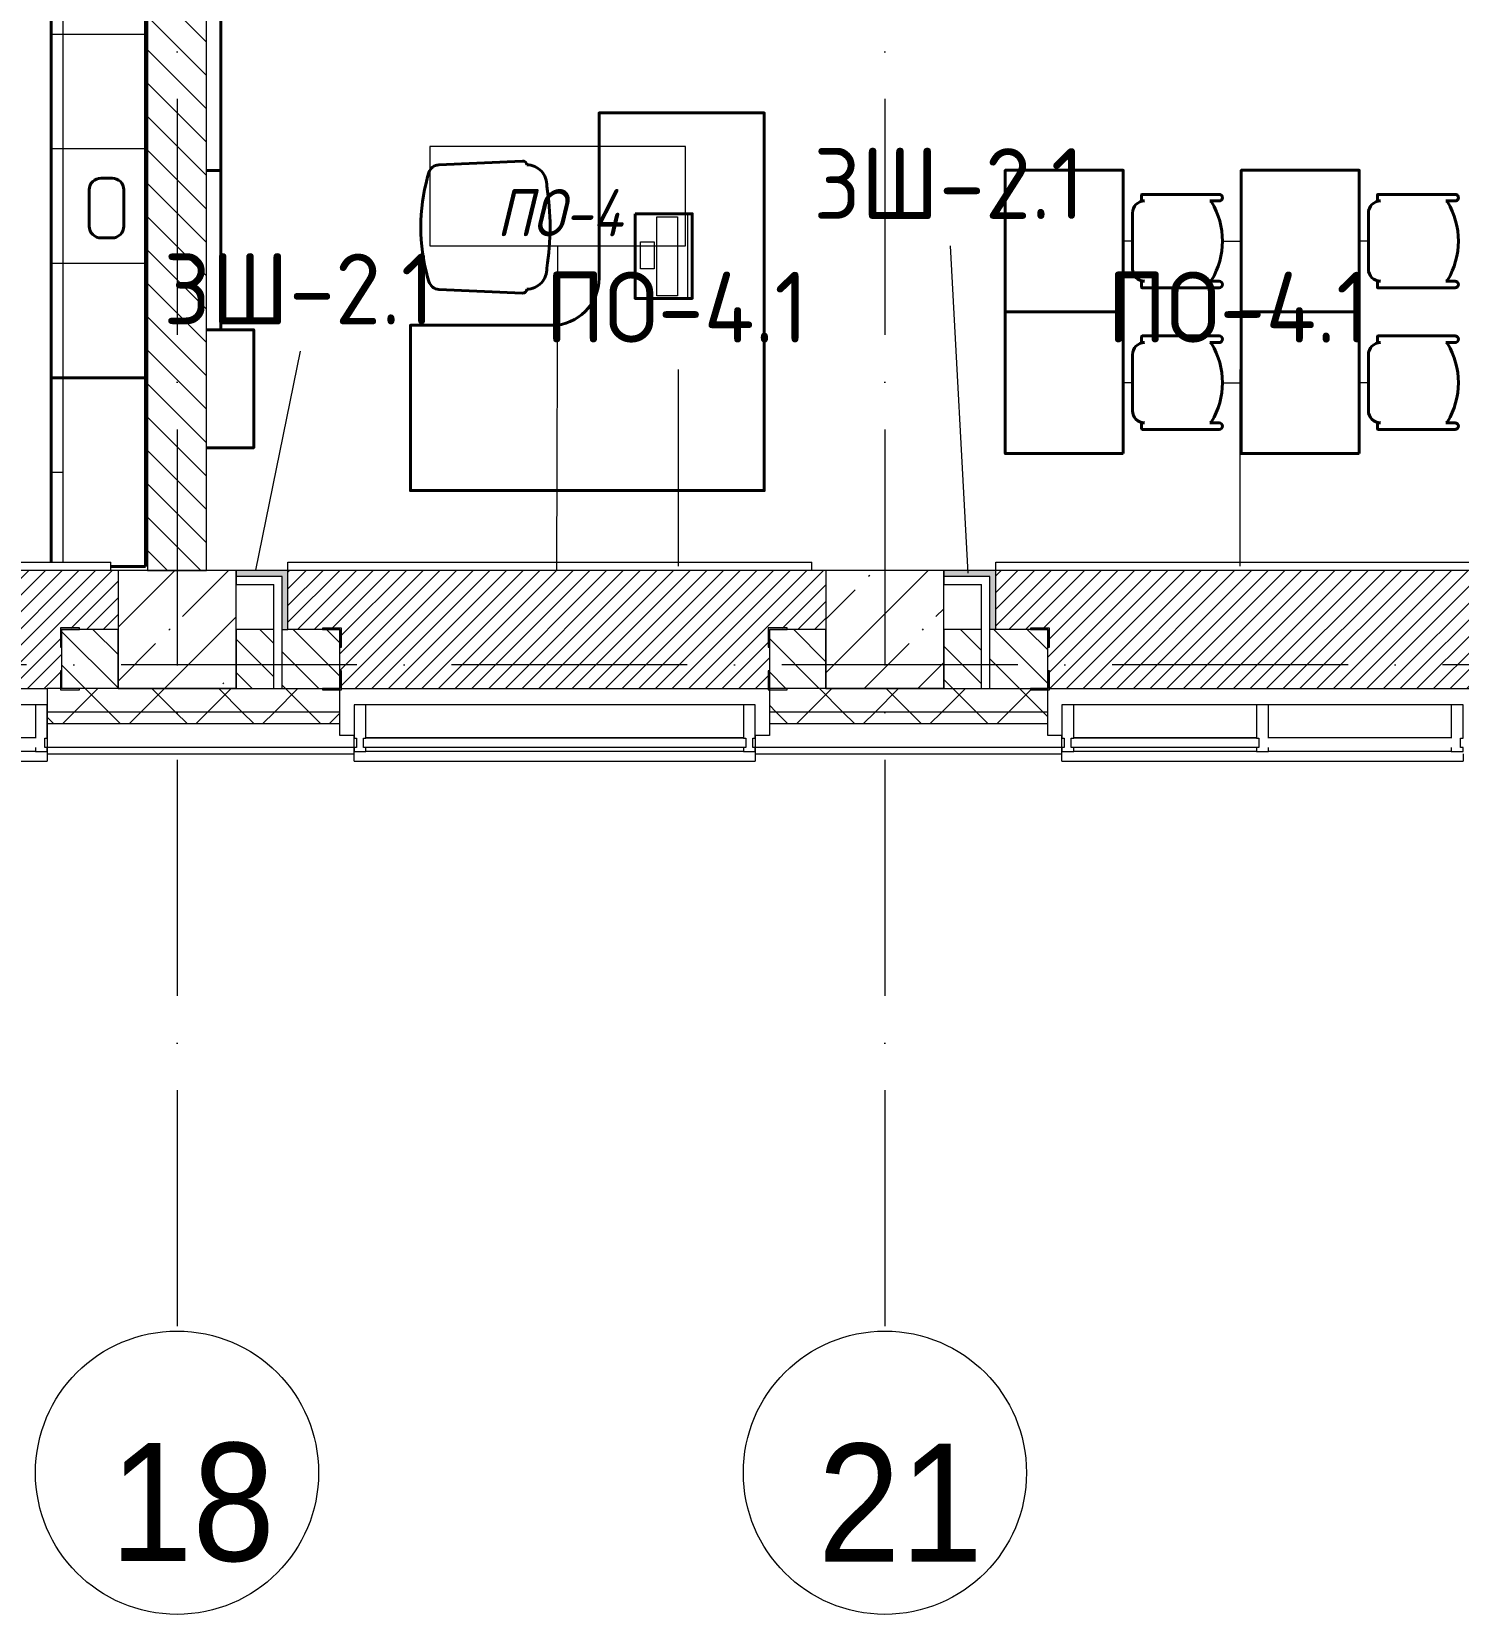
# Model space of a CAD drawing. Header units: millimetres. Extents: x -6467 to 105918, y -7090 to 92481.
# Drawn here: x 26334 to 32380, y 51258 to 57964 of the extents above; entities that cross this region are included whole.
import ezdxf

# ---------------------------------------------------------------- set-up
doc = ezdxf.new("R2010")
doc.units = ezdxf.units.MM
doc.linetypes.add('50_200_ШТРИХ_1Т_ш5_п1_п1_', pattern=[1400, 1000, -200, 0, -200])
doc.linetypes.add('IMPORT-ACAD_ISO02W100', pattern=[3000, 2400, -600])
for name, color, linetype, lineweight in [('A-FLOR', 7, 'Continuous', 9), ('A-FLOR-IDEN', 7, 'Continuous', 9), ('A-GLAZ', 7, 'Continuous', 5), ('A-GLAZ-CWMG', 7, 'Continuous', 9), ('A-GLAZ-CWMG-1', 7, 'Continuous', 20), ('A-WALL', 7, 'Continuous', 5), ('A-WALL-FNSH-1', 7, 'Continuous', 5), ('A-WALL-IDEN', 7, 'Continuous', 9), ('I-WALL', 7, 'Continuous', 5), ('S-COLS-1', 7, 'Continuous', 5)]:
    doc.layers.add(name, color=color, linetype=linetype, lineweight=lineweight)
for name, color, linetype, lineweight, true_color in [('A-FLOR-PATT-1', 7, 'Continuous', 5, 0xd61c12), ('A-GENM-1', 7, 'Continuous', 9, 0xaaaaaa), ('A-GENM-2', 7, 'Continuous', 20, 0xaaaaaa), ('A-WALL-1', 7, 'Continuous', 5, 0x77b143), ('мебель 2 этаж-1', 7, 'Continuous', 40, 0xaaaaaa), ('Оси-1', 7, 'Continuous', 20, 0xaaaaaa), ('Оси-2', 7, 'Continuous', 9, 0xaaaaaa), ('Оси-3', 7, '50_200_ШТРИХ_1Т_ш5_п1_п1_', 9, 0xaaaaaa), ('ТХ_невидимый-1', 7, 'IMPORT-ACAD_ISO02W100', 20, 0xaaaaaa), ('ТХ_функционал-2', 7, 'Continuous', 40, 0xaaaaaa), ('ТХ_функционал-4', 7, 'Continuous', 20, 0xaaaaaa)]:
    doc.layers.add(name, color=color, linetype=linetype, lineweight=lineweight, true_color=true_color)
doc.styles.add('Arial', font='arial.ttf', dxfattribs={"width": 0.9, "height": 500})
doc.styles.add('GOST Common', font='GOST_Common.ttf', dxfattribs={"height": 300})
doc.styles.add('GOST Common_I', font='GOST_Common Italic.ttf', dxfattribs={"width": 0.9, "height": 200})
pattern_1 = [(135, (0, 0), (-70.71068, -70.71068), [])]
pattern_2 = [(45, (0, 0), (-228.0985, 228.0985), []), (45, (228.1, 0), (-228.0985, 228.0985), [403.225, -80.645, 6.706, -73.939])]
pattern_3 = [(45, (0, 0), (-141.42136, 141.42136), []), (135, (0, 0), (-141.42136, -141.42136), [])]

# ---------------------------------------------------------------- blocks, each defined once
blk = doc.blocks.new('Прямоугольный импост - Импост структурный с накладкой - 180мм-22437111-АИ_План этажа Радиаторы_2')
at = {"layer": 'A-GLAZ-CWMG-1'}
for p, q in [((-50, 0), (-50, 17)), ((-50, 17), (0, 17)), ((0, 0), (-10, 0)), ((-10, 0), (-10, -40)), ((0, 17), (0, 0)), ((-50, -180), (-50, -40)), ((-10, -40), (0, -40)), ((0, -40), (0, -180)), ((0, -180), (-50, -180))]:
    blk.add_line(p, q, dxfattribs=at)
blk = doc.blocks.new('Прямоугольный импост - Импост структурный с накладкой - 180мм-V231-АИ_План этажа Радиаторы_2')
at = {"layer": 'A-GLAZ-CWMG'}
for p, q in [((49825, 55111), (49050, 55111)), ((49825, 54931), (49050, 54931)), ((49825, 54914), (49050, 54914))]:
    blk.add_line(p, q, dxfattribs=at)
blk = doc.blocks.new('Прямоугольный импост - Импост структурный с накладкой - 180мм-22437098-АИ_План этажа Радиаторы_2')
at = {"layer": 'A-GLAZ-CWMG-1'}
for p, q in [((-50, 0), (-50, 17)), ((-50, 17), (0, 17)), ((-40, 0), (-50, 0)), ((-40, -40), (-40, 0)), ((0, 0), (-10, 0)), ((-10, 0), (-10, -40)), ((0, 17), (0, 0)), ((-50, -180), (-50, -40)), ((-50, -40), (-40, -40)), ((-10, -40), (0, -40)), ((0, -40), (0, -180)), ((0, -180), (-50, -180))]:
    blk.add_line(p, q, dxfattribs=at)
blk = doc.blocks.new('Прямоугольный импост - Импост структурный с накладкой - 180мм-22437099-АИ_План этажа Радиаторы_2')
at = {"layer": 'A-GLAZ-CWMG-1'}
for p, q in [((0, 17), (-50, 17)), ((-50, 17), (-50, 0)), ((-50, 0), (-40, 0)), ((-40, 0), (-40, -40)), ((-10, -40), (-10, 0)), ((-10, 0), (0, 0)), ((0, 0), (0, 17)), ((-40, -40), (-50, -40)), ((-50, -40), (-50, -180)), ((0, -40), (-10, -40)), ((0, -180), (0, -40)), ((-50, -180), (0, -180))]:
    blk.add_line(p, q, dxfattribs=at)
blk = doc.blocks.new('Прямоугольный импост - Импост структурный с накладкой - 180мм-22437089-АИ_План этажа Радиаторы_2')
at = {"layer": 'A-GLAZ-CWMG'}
for p, q in [((47650, 55111), (46050, 55111)), ((47650, 54931), (46050, 54931)), ((47650, 54914), (46050, 54914))]:
    blk.add_line(p, q, dxfattribs=at)
blk = doc.blocks.new('Прямоугольный импост - Импост структурный с накладкой - 180мм-V232-АИ_План этажа Радиаторы_2')
at = {"layer": 'A-GLAZ-CWMG'}
for p, q in [((6637, 55111), (5862, 55111)), ((6637, 54914), (5862, 54914))]:
    blk.add_line(p, q, dxfattribs=at)
blk = doc.blocks.new('Прямоугольный импост - Импост структурный с накладкой - 180мм-V237-АИ_План этажа Радиаторы_2')
at = {"layer": 'A-GLAZ-CWMG-1'}
for p, q in [((-25, 0), (-25, 17)), ((-25, 17), (25, 17)), ((-15, 0), (-25, 0)), ((-15, -40), (-15, 0)), ((25, 17), (25, 0)), ((-25, -180), (-25, -40)), ((-25, -40), (-15, -40)), ((25, -40), (25, -180)), ((25, -180), (-25, -180))]:
    blk.add_line(p, q, dxfattribs=at)
blk = doc.blocks.new('Прямоугольный импост - Импост структурный с накладкой - 180мм-22437157-АИ_План этажа Радиаторы_2')
at = {"layer": 'A-GLAZ-CWMG-1'}
for p, q in [((0, 17), (-50, 17)), ((-50, 17), (-50, 0)), ((-50, 0), (-40, 0)), ((-40, 0), (-40, -40)), ((-10, -40), (-10, 0)), ((-10, 0), (0, 0)), ((0, 0), (0, 17)), ((-40, -40), (-50, -40)), ((-50, -40), (-50, -180)), ((0, -40), (-10, -40)), ((0, -180), (0, -40)), ((-50, -180), (0, -180))]:
    blk.add_line(p, q, dxfattribs=at)
blk = doc.blocks.new('Фахверк _газобетон торцы_316 - Фахверк _газобетон торцы_-25574423-АИ_План этажа Радиаторы_2')
at = {"layer": 'A-GENM-2'}
for p, q in [((89406, 11134.7), (89325, 11134.7)), ((89325, 11134.7), (89325, 11128.7)), ((89406, 11053.7), (89406, 11134.7)), ((89325, 11128.7), (89400, 11128.7)), ((89400, 11128.7), (89400, 11053.7)), ((89400, 11053.7), (89406, 11053.7)), ((89400, 10953.7), (89400, 10878.7)), ((89406, 10953.7), (89400, 10953.7)), ((89406, 10872.7), (89406, 10953.7)), ((89400, 10878.7), (89325, 10878.7)), ((89325, 10878.7), (89325, 10872.7)), ((89325, 10872.7), (89406, 10872.7))]:
    blk.add_line(p, q, dxfattribs=at)
blk = doc.blocks.new('Фахверк _газобетон торцы_319 - Фахверк _газобетон торцы_-25574463-АИ_План этажа Радиаторы_2')
at = {"layer": 'A-GENM-2'}
for p, q in [((89406, 11134.7), (89325, 11134.7)), ((89325, 11134.7), (89325, 11128.7)), ((89406, 11053.7), (89406, 11134.7)), ((89325, 11128.7), (89400, 11128.7)), ((89400, 11128.7), (89400, 11053.7)), ((89400, 11053.7), (89406, 11053.7)), ((89400, 10953.7), (89400, 10878.7)), ((89406, 10953.7), (89400, 10953.7)), ((89406, 10872.7), (89406, 10953.7)), ((89400, 10878.7), (89325, 10878.7)), ((89325, 10878.7), (89325, 10872.7)), ((89325, 10872.7), (89406, 10872.7))]:
    blk.add_line(p, q, dxfattribs=at)
blk = doc.blocks.new('Фахверк _газобетон торцы_338 - Фахверк _газобетон торцы_-25574483-АИ_План этажа Радиаторы_2')
at = {"layer": 'A-GENM-1'}
for p, q in [((89325, 156983.3), (89399, 156983.3)), ((89399, 156733.3), (89325, 156733.3))]:
    blk.add_line(p, q, dxfattribs=at)
at = {"layer": 'A-GENM-2'}
for p, q in [((89406, 156989.3), (89325, 156989.3)), ((89325, 156989.3), (89325, 156983.3)), ((89406, 156908.3), (89406, 156989.3)), ((89399, 156983.3), (89400, 156983.3)), ((89400, 156983.3), (89400, 156908.3)), ((89400, 156908.3), (89406, 156908.3)), ((89406, 156808.3), (89400, 156808.3)), ((89400, 156808.3), (89400, 156733.3)), ((89406, 156727.3), (89406, 156808.3)), ((89325, 156733.3), (89325, 156727.3)), ((89325, 156727.3), (89406, 156727.3)), ((89400, 156733.3), (89399, 156733.3))]:
    blk.add_line(p, q, dxfattribs=at)
blk = doc.blocks.new('Фахверк _газобетон торцы_340 - Фахверк _газобетон торцы_-25574523-АИ_План этажа Радиаторы_2')
at = {"layer": 'A-GENM-2'}
for p, q in [((89406, 156989.3), (89325, 156989.3)), ((89325, 156989.3), (89325, 156983.3)), ((89406, 156908.3), (89406, 156989.3)), ((89325, 156983.3), (89400, 156983.3)), ((89400, 156983.3), (89400, 156908.3)), ((89400, 156908.3), (89406, 156908.3)), ((89406, 156808.3), (89400, 156808.3)), ((89400, 156808.3), (89400, 156733.3)), ((89406, 156727.3), (89406, 156808.3)), ((89400, 156733.3), (89325, 156733.3)), ((89325, 156733.3), (89325, 156727.3)), ((89325, 156727.3), (89406, 156727.3))]:
    blk.add_line(p, q, dxfattribs=at)
blk = doc.blocks.new('Отлив_СКБ - Отлив витража-V398-АИ_План этажа Радиаторы_2')
at = {"layer": 'A-GLAZ'}
for p, q in [((0, 69), (0, 100)), ((1700, 100), (0, 100)), ((1700, 100), (1700, 69)), ((875, 2), (1650, 2)), ((825, 0), (50, 0)), ((1650, 0), (875, 0))]:
    blk.add_line(p, q, dxfattribs=at)
blk = doc.blocks.new('Отлив_СКБ - Отлив витража-V397-АИ_План этажа Радиаторы_2')
at = {"layer": 'A-GLAZ'}
for p, q in [((0, 69), (0, 100)), ((1700, 100), (0, 100)), ((1700, 100), (1700, 69)), ((50, 2), (1650, 2)), ((1650, 0), (50, 0))]:
    blk.add_line(p, q, dxfattribs=at)
blk = doc.blocks.new('мебель 2 этаж-28800768-АИ_План этажа Радиаторы_2')
at = {"layer": 'ТХ_невидимый-1'}
for p, q in [((33223.5, 58682.2), (33223.5, 58900.8)), ((33723.5, 58682.2), (33723.5, 58900.8)), ((34223.5, 58682.2), (34223.5, 58900.8)), ((33262.5, 58791.5), (33223.5, 58791.5)), ((33643.7, 58791.5), (33723.5, 58791.5)), ((34262.5, 58791.5), (34223.5, 58791.5)), ((33223.5, 58082.2), (33223.5, 58300.8)), ((33723.5, 58082.2), (33723.5, 58300.8)), ((34223.5, 58082.2), (34223.5, 58300.8)), ((33262.5, 58191.5), (33223.5, 58191.5)), ((33643.7, 58191.5), (33723.5, 58191.5)), ((34262.5, 58191.5), (34223.5, 58191.5))]:
    blk.add_line(p, q, dxfattribs=at)
at = {"layer": 'ТХ_функционал-2'}
for p, q in [((30281, 59082.1), (30275.4, 59063.3)), ((30678.1, 59130.6), (30322.9, 59114.9)), ((28891.7, 59058.4), (28938.1, 59058.4)), ((28841.7, 58854.8), (28841.7, 59008.4)), ((28988.1, 59008.4), (28988.1, 58854.8)), ((33301, 58964), (33301, 58987.1)), ((33303.5, 58989.7), (33629.6, 58989.7)), ((33313.8, 58961.5), (33303.5, 58961.5)), ((33629.6, 58961.5), (33590.3, 58961.5)), ((34301, 58964), (34301, 58987.1)), ((34303.5, 58989.7), (34629.6, 58989.7)), ((34313.8, 58961.5), (34303.5, 58961.5)), ((34629.6, 58961.5), (34590.3, 58961.5)), ((33262.5, 58672.8), (33262.5, 58910.2)), ((34262.5, 58672.8), (34262.5, 58910.2)), ((28938.1, 58804.8), (28891.7, 58804.8)), ((30275.4, 58638.7), (30281, 58620)), ((33301, 58595.9), (33301, 58619)), ((33303.5, 58621.5), (33313.8, 58621.5)), ((33590.3, 58621.5), (33629.6, 58621.5)), ((34301, 58595.9), (34301, 58619)), ((34303.5, 58621.5), (34313.8, 58621.5)), ((34590.3, 58621.5), (34629.6, 58621.5)), ((30322.9, 58587.1), (30678.1, 58571.4)), ((33629.6, 58593.3), (33303.5, 58593.3)), ((34629.6, 58593.3), (34303.5, 58593.3)), ((33301, 58364), (33301, 58387.1)), ((33303.5, 58389.7), (33629.6, 58389.7)), ((33313.8, 58361.5), (33303.5, 58361.5)), ((33629.6, 58361.5), (33590.3, 58361.5)), ((34301, 58364), (34301, 58387.1)), ((34303.5, 58389.7), (34629.6, 58389.7)), ((34313.8, 58361.5), (34303.5, 58361.5)), ((34629.6, 58361.5), (34590.3, 58361.5)), ((33262.5, 58072.8), (33262.5, 58310.2)), ((34262.5, 58072.8), (34262.5, 58310.2)), ((33301, 57995.9), (33301, 58019)), ((33303.5, 58021.5), (33313.8, 58021.5)), ((33590.3, 58021.5), (33629.6, 58021.5)), ((34301, 57995.9), (34301, 58019)), ((34303.5, 58021.5), (34313.8, 58021.5)), ((34590.3, 58021.5), (34629.6, 58021.5)), ((33629.6, 57993.3), (33303.5, 57993.3)), ((34629.6, 57993.3), (34303.5, 57993.3)), ((28933.5, 57412.3), (29080, 57412.3))]:
    blk.add_line(p, q, dxfattribs=at)
at = {"layer": 'ТХ_функционал-2', "flags": 128}
for points in [[(29080, 58212.3), (29080, 62682.3), (28680, 62682.3), (28680, 58212.3)], [(29338.5, 59090.8), (29398.5, 59090.8)], [(33223.5, 58491.5), (33223.5, 59091.5), (32723.5, 59091.5), (32723.5, 58491.5)], [(34223.5, 58491.5), (34223.5, 59091.5), (33723.5, 59091.5), (33723.5, 58491.5)], [(31154.7, 58907.6), (31154.7, 58548.6), (31396.7, 58548.6), (31396.7, 58907.6)], [(33223.5, 57891.5), (33223.5, 58491.5), (32723.5, 58491.5), (32723.5, 57891.5)], [(34223.5, 57891.5), (34223.5, 58491.5), (33723.5, 58491.5), (33723.5, 57891.5)]]:
    blk.add_lwpolyline(points, close=True, dxfattribs=at)
for points in [[(29338.5, 58415.8), (29398.5, 58415.8), (29398.5, 59090.8), (29398.5, 61790.8), (29398.5, 62465.8), (29338.5, 62465.8)], [(31002.2, 58634.8), (31002.2, 59334.8), (31702.2, 59334.8), (31702.2, 57734.8), (30802.2, 57734.8), (30202.2, 57734.8), (30202.2, 58434.8), (30802.2, 58434.8)], [(29338.5, 58415.8), (29538.5, 58415.8), (29538.5, 57915.8), (29338.5, 57915.8)], [(29080, 57412.3), (29080, 58212.3), (28680, 58212.3), (28680, 57431.3)]]:
    blk.add_lwpolyline(points, dxfattribs=at)
at = {"layer": 'ТХ_функционал-2'}
for centre, radius, start, end in [((30324.9, 59069.1), 45.8, 92.54039, 163.58008), ((30678.7, 59113.1), 17.6, 4.74343, 91.82916), ((30694.4, 59028.4), 86.4, 357.53779, 88.73598), ((28891.7, 59008.4), 50, 90, 180), ((28938.1, 59008.4), 50, 0, 90), ((31039.7, 58851), 793.2, 164.47479, 195.52521), ((29689, 58851.1), 1105.5, 350.96857, 9.03143), ((33313.8, 58910.2), 51.3, 90, 180), ((33303.5, 58987.1), 2.56, 90, 180), ((33303.5, 58964), 2.56, 180, 270), ((33590.3, 58952.9), 8.55, 31.93175, 90), ((33322.6, 58791.5), 321.2, 328.88631, 31.11369), ((33629.6, 58975.6), 14.1, 270, 90), ((34313.8, 58910.2), 51.3, 90, 180), ((34303.5, 58987.1), 2.56, 90, 180), ((34303.5, 58964), 2.56, 180, 270), ((34590.3, 58952.9), 8.55, 31.93175, 90), ((34322.6, 58791.5), 321.2, 328.88631, 31.11369), ((34629.6, 58975.6), 14.1, 270, 90), ((28891.7, 58854.8), 50, 180, 270), ((28938.1, 58854.8), 50, 270, 0), ((30694.4, 58673.9), 86.4, 271.26402, 2.46221), ((30324.9, 58632.9), 45.8, 196.41992, 267.45961), ((30802.2, 58634.8), 200, 270, 0), ((33313.8, 58672.8), 51.3, 180, 270), ((33303.5, 58619), 2.56, 90, 180), ((33590.3, 58630.1), 8.55, 270, 328.06825), ((33629.6, 58607.4), 14.1, 270, 90), ((34313.8, 58672.8), 51.3, 180, 270), ((34303.5, 58619), 2.56, 90, 180), ((34590.3, 58630.1), 8.55, 270, 328.06825), ((34629.6, 58607.4), 14.1, 270, 90), ((30678.7, 58588.9), 17.6, 268.17084, 355.25657), ((33303.5, 58595.9), 2.56, 180, 270), ((34303.5, 58595.9), 2.56, 180, 270), ((33313.8, 58310.2), 51.3, 90, 180), ((33303.5, 58387.1), 2.56, 90, 180), ((33303.5, 58364), 2.56, 180, 270), ((33590.3, 58352.9), 8.55, 31.93175, 90), ((33322.6, 58191.5), 321.2, 328.88631, 31.11369), ((33629.6, 58375.6), 14.1, 270, 90), ((34313.8, 58310.2), 51.3, 90, 180), ((34303.5, 58387.1), 2.56, 90, 180), ((34303.5, 58364), 2.56, 180, 270), ((34590.3, 58352.9), 8.55, 31.93175, 90), ((34322.6, 58191.5), 321.2, 328.88631, 31.11369), ((34629.6, 58375.6), 14.1, 270, 90), ((33313.8, 58072.8), 51.3, 180, 270), ((34313.8, 58072.8), 51.3, 180, 270), ((33303.5, 58019), 2.56, 90, 180), ((33590.3, 58030.1), 8.55, 270, 328.06825), ((33629.6, 58007.4), 14.1, 270, 90), ((34303.5, 58019), 2.56, 90, 180), ((34590.3, 58030.1), 8.55, 270, 328.06825), ((34629.6, 58007.4), 14.1, 270, 90), ((33303.5, 57995.9), 2.56, 180, 270), ((34303.5, 57995.9), 2.56, 180, 270)]:
    blk.add_arc(centre, radius, start, end, dxfattribs=at)
at = {"layer": 'ТХ_функционал-4'}
for p, q in [((29080, 59667.3), (28680, 59667.3)), ((29080, 59182.3), (28680, 59182.3)), ((30336.6, 59115.5), (30678.1, 59130.6)), ((31376.5, 58907.6), (31376.5, 58548.6)), ((29080, 58697.3), (28680, 58697.3)), ((30336.6, 58586.5), (30678.1, 58571.4)), ((28680, 57812.3), (28729.8, 57812.3))]:
    blk.add_line(p, q, dxfattribs=at)
at = {"layer": 'ТХ_функционал-4', "flags": 128}
blk.add_lwpolyline([(28729.8, 63058.3), (28729.8, 58212.3), (28729.8, 57431.3)], dxfattribs=at)
for points in [[(31335.1, 58894), (31335.1, 58559), (31247.1, 58559), (31247.1, 58894)], [(31234.9, 58788.9), (31234.9, 58674.4), (31178.2, 58674.4), (31178.2, 58788.9)]]:
    blk.add_lwpolyline(points, close=True, dxfattribs=at)
blk = doc.blocks.new('Ось сетки - Круг_Ø6_00__ISO-2_5_0_9K_-17386508-АИ_План этажа Радиаторы_2')
at = {"layer": 'Оси-1'}
blk.add_circle((0, 0), 3, dxfattribs=at)
blk = doc.blocks.new('AAR_СКБ_Марка_Перекрытия_1 мм - Марка пола-27961726-АИ_План этажа Радиаторы_2')
at = {"layer": 'A-FLOR-IDEN'}
for p, q in [((2.723, 2.101), (-2.69, 2.101)), ((-2.69, 2.101), (-2.69, 0)), ((2.723, 0), (2.723, 2.101)), ((-2.69, 0), (2.723, 0))]:
    blk.add_line(p, q, dxfattribs=at)

msp = doc.modelspace()

# ---------------------------------------------------------------- hatches: boundary and pattern name
at = {"layer": 'A-FLOR-PATT-1'}
h = msp.add_hatch(dxfattribs=at)
h.set_pattern_fill('FP_331', color=256, style=0, pattern_type=2)
h.set_pattern_definition([(45, (23950, 55431.04), (-35.3553, 35.3553), [])])
h.paths.add_polyline_path([(26400, 55181), (26455.4, 55181), (26455.4, 55256), (26460.4, 55256), (26460.4, 55356), (26455.4, 55356), (26455.4, 55437), (26536.4, 55437), (26536.4, 55431), (26700, 55431), (26700, 55681), (21420, 55681), (21420, 55431), (21566.4, 55431), (21566.4, 55437), (21647.4, 55437), (21647.4, 55356), (21641.4, 55356), (21641.4, 55256), (21647.4, 55256), (21647.4, 55181), (23455.4, 55181.9), (23455.4, 55256), (23460.4, 55256), (23460.4, 55356), (23455.4, 55356), (23455.4, 55437), (23536.4, 55437), (23536.4, 55431), (24566.4, 55431), (24566.4, 55437), (24647.4, 55437), (24647.4, 55356), (24641.4, 55356), (24641.4, 55256), (24647.4, 55256), (24647.4, 55181), (26082.4, 55181)])
h = msp.add_hatch(dxfattribs=at)
h.set_pattern_fill('FP_330', color=256, style=0, pattern_type=2)
h.set_pattern_definition([(45, (28450, 55431.04), (-35.3553, 35.3553), [])])
h.paths.add_polyline_path([(29404.4, 55181), (29455.4, 55181), (29455.4, 55256), (29460.4, 55256), (29460.4, 55356), (29455.4, 55356), (29455.4, 55437), (29536.4, 55437), (29536.4, 55431), (29700, 55431), (29700, 55681), (27420, 55681), (27420, 55431), (27566.4, 55431), (27566.4, 55437), (27647.4, 55437), (27640.4, 55431), (27641.4, 55256), (27647.4, 55256), (27647.4, 55181), (27743.4, 55181)])
h.paths.add_polyline_path([(27641.4, 55356), (27641.4, 55431), (27647.4, 55437), (27647.4, 55356)])
h = msp.add_hatch(dxfattribs=at)
h.set_pattern_fill('FP_329', color=256, style=0, pattern_type=2)
h.set_pattern_definition([(45, (32950, 55431.04), (-35.3553, 35.3553), [])])
h.paths.add_polyline_path([(35217.9, 55181), (35455.4, 55181), (35455.4, 55256), (35460.4, 55256), (35460.4, 55356), (35455.4, 55356), (35455.4, 55437), (35536.4, 55437), (35536.4, 55431), (35700, 55431), (35700, 55681), (30420, 55681), (30420, 55431), (30566.4, 55431), (30566.4, 55437), (30647.4, 55437), (30647.4, 55356), (30641.4, 55356), (30641.4, 55256), (30647.4, 55256), (30647.4, 55181), (32455.4, 55181.9), (32455.4, 55256), (32460.4, 55256), (32460.4, 55356), (32455.4, 55356), (32455.4, 55437), (32536.4, 55437), (32536.4, 55431), (33566.4, 55431), (33566.4, 55437), (33647.4, 55437), (33647.4, 55356), (33641.4, 55356), (33641.4, 55256), (33647.4, 55256), (33647.4, 55181), (34387.4, 55181)])
at = {"layer": 'A-WALL'}
h = msp.add_hatch(dxfattribs=at)
h.set_pattern_fill('FP_125', color=256, style=0, pattern_type=2)
h.set_pattern_definition(pattern_3)
h.paths.add_polyline_path([(74400, 55081), (74400, 55181), (68087, 55181), (68087, 55081), (74350, 55081)])
h.paths.add_polyline_path([(65946.4, 55081), (66450, 55081), (66450, 55181), (64968.4, 55181), (64968.4, 55081), (65115.9, 55081)])
h.paths.add_polyline_path([(63968.4, 55081), (63968.4, 55181), (62760.4, 55181), (62760.4, 55081), (63870.1, 55081)])
h.paths.add_polyline_path([(66950, 55081), (67212, 55081), (67212, 55181), (66950, 55181), (66950, 55169.4)])
h.paths.add_polyline_path([(59760.4, 55081), (60940.4, 55081), (60940.4, 55181), (59760.4, 55181)])
h.paths.add_polyline_path([(57940.4, 55081), (57940.4, 55181), (56760.4, 55181), (56760.4, 55081), (57641.4, 55081)])
h.paths.add_polyline_path([(54734.6, 55081), (54940.4, 55081), (54940.4, 55181), (53760.4, 55181), (53760.4, 55081), (54319.4, 55081)])
h.paths.add_polyline_path([(51827.9, 55081), (51940.4, 55081), (51940.4, 55181), (50760.4, 55181), (50760.4, 55081), (50997.4, 55081)])
h.paths.add_polyline_path([(47760.4, 55081), (48940.4, 55081), (48940.4, 55181), (47760.4, 55181)])
h.paths.add_polyline_path([(45599.2, 55081), (45940.4, 55081), (45940.4, 55181), (44460.4, 55181), (44460.4, 55081), (45183.9, 55081)])
h.paths.add_polyline_path([(41861.9, 55081), (42640.4, 55081), (42640.4, 55181), (41460.4, 55181), (41460.4, 55081)])
h.paths.add_polyline_path([(39640.4, 55081), (39640.4, 55181), (38460.4, 55181), (38460.4, 55081), (39370.4, 55081)])
h.paths.add_polyline_path([(36640.4, 55081), (36640.4, 55181), (35460.4, 55181), (35460.4, 55081), (36463.7, 55081)])
h.paths.add_polyline_path([(32726.4, 55081), (33640.4, 55081), (33640.4, 55181), (32460.4, 55181), (32460.4, 55081)])
h.paths.add_polyline_path([(30640.4, 55081), (30640.4, 55181), (29460.4, 55181), (29460.4, 55081), (30234.9, 55081)])
h.paths.add_polyline_path([(26400, 55081), (27640.4, 55081), (27640.4, 55181), (26400, 55181)])
h.paths.add_polyline_path([(23590.9, 55081), (24700, 55081), (24700, 55181), (23400, 55181), (23400, 55081)])
h.paths.add_polyline_path([(21514.7, 55081), (21700, 55081), (21700, 55181), (20400, 55181), (20400, 55081), (21099.4, 55081)])
h.paths.add_polyline_path([(17400, 55081), (18700, 55081), (18700, 55181), (17400, 55181)])
h.paths.add_polyline_path([(16116.5, 55081), (16525, 55081), (16525, 55181), (6687, 55181), (6687, 55081), (14455.5, 55081)])
h.paths.add_polyline_path([(5812, 55081), (5812, 55181), (-2450, 55181), (-2450, 55081), (2828.5, 55081)])
h = msp.add_hatch(dxfattribs=at)
h.set_pattern_fill('FP_125', color=256, style=0, pattern_type=2)
h.set_pattern_definition(pattern_3)
h.paths.add_polyline_path([(74350, 55031), (74350, 55081), (68087, 55081), (68087, 55031), (74251.4, 55031)])
h.paths.add_polyline_path([(67212, 55031), (67212, 55081), (66950, 55081), (66950, 55031)])
h.paths.add_polyline_path([(66450, 55031), (66450, 55081), (64968.4, 55081), (64968.4, 55031), (65946.4, 55031)])
h.paths.add_polyline_path([(63870.1, 55031), (63968.4, 55031), (63968.4, 55081), (62760.4, 55081), (62760.4, 55031), (63454.9, 55031)])
h.paths.add_polyline_path([(60940.4, 55031), (60940.4, 55081), (59760.4, 55081), (59760.4, 55031), (60132.9, 55031)])
h.paths.add_polyline_path([(57641.4, 55031), (57940.4, 55031), (57940.4, 55081), (56760.4, 55081), (56760.4, 55031), (56810.9, 55031)])
h.paths.add_polyline_path([(54734.6, 55031), (54940.4, 55031), (54940.4, 55081), (53760.4, 55081), (53760.4, 55031), (54319.4, 55031)])
h.paths.add_polyline_path([(51940.4, 55031), (51940.4, 55081), (50760.4, 55081), (50760.4, 55031), (51827.9, 55031)])
h.paths.add_polyline_path([(47760.4, 55031), (48940.4, 55031), (48940.4, 55081), (47760.4, 55081)])
h.paths.add_polyline_path([(45599.2, 55031), (45940.4, 55031), (45940.4, 55081), (44460.4, 55081), (44460.4, 55031), (45183.9, 55031)])
h.paths.add_polyline_path([(42640.4, 55031), (42640.4, 55081), (41460.4, 55081), (41460.4, 55031), (41861.9, 55031)])
h.paths.add_polyline_path([(39370.4, 55031), (39640.4, 55031), (39640.4, 55081), (38460.4, 55081), (38460.4, 55031), (38539.9, 55031)])
h.paths.add_polyline_path([(36463.7, 55031), (36640.4, 55031), (36640.4, 55081), (35460.4, 55081), (35460.4, 55031), (36048.4, 55031)])
h.paths.add_polyline_path([(33640.4, 55031), (33640.4, 55081), (32460.4, 55081), (32460.4, 55031), (33556.9, 55031)])
h.paths.add_polyline_path([(29460.4, 55031), (30640.4, 55031), (30640.4, 55081), (29460.4, 55081)])
h.paths.add_polyline_path([(26400, 55031), (27640.4, 55031), (27640.4, 55081), (26400, 55081)])
h.paths.add_polyline_path([(23400, 55031), (24700, 55031), (24700, 55081), (23400, 55081)])
h.paths.add_polyline_path([(21099.4, 55031), (21700, 55031), (21700, 55081), (20400, 55081), (20400, 55031)])
h.paths.add_polyline_path([(16525, 55031), (16525, 55081), (6687, 55081), (6687, 55031), (16116.5, 55031)])
h.paths.add_polyline_path([(18607.9, 55031), (18700, 55031), (18700, 55081), (17400, 55081), (17400, 55031), (17777.5, 55031)])
h.paths.add_polyline_path([(5812, 55031), (5812, 55081), (-2550, 55081), (-2550, 55031), (2828.5, 55031)])
at = {"layer": 'A-WALL-1'}
for points in [[(27395, 55656), (27420, 55656), (27420, 55681), (27200, 55681), (27200, 55656)], [(30395, 55656), (30420, 55656), (30420, 55681), (30200, 55681), (30200, 55656), (30234.9, 55656)], [(27395, 55431), (27420, 55431), (27420, 55656), (27395, 55656), (27395, 55621)], [(30395, 55431), (30420, 55431), (30420, 55656), (30395, 55656), (30395, 55621)]]:
    msp.add_hatch(color=256, dxfattribs=at).paths.add_polyline_path(points)
at = {"layer": 'I-WALL'}
h = msp.add_hatch(dxfattribs=at)
h.set_pattern_fill('FP_2', color=256, style=0, pattern_type=2)
h.set_pattern_definition(pattern_1)
h.paths.add_polyline_path([(26912.9, 55681), (27075, 55681), (27075, 62681), (26825, 62681), (26825, 55681)])
h = msp.add_hatch(dxfattribs=at)
h.set_pattern_fill('FP_2', color=256, style=0, pattern_type=2)
h.set_pattern_definition(pattern_1)
h.paths.add_polyline_path([(26700, 55181), (26700, 55431), (26460.4, 55431), (26460.4, 55181)])
h.paths.add_polyline_path([(23460.4, 55181), (24640.4, 55181), (24640.4, 55431), (23460.4, 55431), (23460.4, 55298.5)])
h.paths.add_polyline_path([(21200, 55181), (21360, 55181), (21360, 55431), (21200, 55431), (21200, 55298.5)])
h.paths.add_polyline_path([(21395, 55181), (21640.4, 55181), (21640.4, 55431), (21395, 55431), (21395, 55298.5)])
h = msp.add_hatch(dxfattribs=at)
h.set_pattern_fill('FP_2', color=256, style=0, pattern_type=2)
h.set_pattern_definition(pattern_1)
h.paths.add_polyline_path([(29700, 55181), (29700, 55431), (29460.4, 55431), (29460.4, 55181)])
h.paths.add_polyline_path([(27328.2, 55181), (27360, 55181), (27360, 55431), (27200, 55431), (27200, 55181)])
h.paths.add_polyline_path([(27395, 55181), (27640.4, 55181), (27640.4, 55431), (27395, 55431), (27395, 55298.5)])
h = msp.add_hatch(dxfattribs=at)
h.set_pattern_fill('FP_2', color=256, style=0, pattern_type=2)
h.set_pattern_definition(pattern_1)
h.paths.add_polyline_path([(35700, 55181), (35700, 55431), (35460.4, 55431), (35460.4, 55181), (35633.2, 55181)])
h.paths.add_polyline_path([(33556.9, 55181), (33640.4, 55181), (33640.4, 55431), (32460.4, 55431), (32460.4, 55181), (32726.4, 55181)])
h.paths.add_polyline_path([(30200, 55181), (30360, 55181), (30360, 55431), (30200, 55431)])
h.paths.add_polyline_path([(30640.4, 55181), (30640.4, 55431), (30395, 55431), (30395, 55181)])
at = {"layer": 'S-COLS-1'}
h = msp.add_hatch(dxfattribs=at)
h.set_pattern_fill('FP_1', color=256, style=0, pattern_type=2)
h.set_pattern_definition(pattern_2)
h.paths.add_polyline_path([(26700, 55181), (27200, 55181), (27200, 55681), (26700, 55681), (26700, 55298.5)])
h = msp.add_hatch(dxfattribs=at)
h.set_pattern_fill('FP_1', color=256, style=0, pattern_type=2)
h.set_pattern_definition(pattern_2)
h.paths.add_polyline_path([(29700, 55181), (30200, 55181), (30200, 55681), (29700, 55681)])

# ---------------------------------------------------------------- linework, layer by layer
at = {"layer": 'A-FLOR'}
for p, q in [((26700, 55681), (21420, 55681)), ((29700, 55681), (27420, 55681)), ((35700, 55681), (30420, 55681)), ((24700, 55181), (26400, 55181)), ((27647.4, 55181), (29455.4, 55181)), ((30647.4, 55181), (32455.4, 55181))]:
    msp.add_line(p, q, dxfattribs=at)
at = {"layer": 'A-FLOR-IDEN'}
msp.add_line((28560, 55681), (28563.4, 57056.8), dxfattribs=at)
at = {"layer": 'A-WALL'}
for p, q in [((26825, 62681), (26825, 55681)), ((27075, 55681), (27075, 62681)), ((21420, 55716), (26670, 55716)), ((26670, 55681), (26670, 55716)), ((26825, 55681), (27075, 55681)), ((27420, 55716), (29640, 55716)), ((27420, 55681), (27420, 55716)), ((29640, 55681), (29640, 55716)), ((30420, 55716), (35640, 55716)), ((30420, 55681), (30420, 55716)), ((27200, 55656), (27200, 55621)), ((27395, 55656), (27200, 55656)), ((27200, 55621), (27360, 55621)), ((27360, 55181), (27360, 55621)), ((27395, 55181), (27395, 55656)), ((30200, 55656), (30200, 55621)), ((30395, 55656), (30200, 55656)), ((30200, 55621), (30360, 55621)), ((30360, 55181), (30360, 55621)), ((30395, 55181), (30395, 55656)), ((26700, 55431), (26460.4, 55431)), ((26460.4, 55431), (26460.4, 55181)), ((26700, 55181), (26700, 55431)), ((27360, 55431), (27200, 55431)), ((27200, 55431), (27200, 55181)), ((27395, 55431), (27420, 55431)), ((27640.4, 55431), (27420, 55431)), ((27640.4, 55181), (27640.4, 55431)), ((29700, 55431), (29460.4, 55431)), ((29460.4, 55431), (29460.4, 55181)), ((29700, 55181), (29700, 55431)), ((30360, 55431), (30200, 55431)), ((30200, 55431), (30200, 55181)), ((30640.4, 55431), (30395, 55431)), ((30640.4, 55181), (30640.4, 55431)), ((27200, 55181), (27640.4, 55181)), ((29700, 55181), (29460.4, 55181)), ((30200, 55181), (30640.4, 55181)), ((27640.4, 55081), (26400, 55081)), ((30640.4, 55081), (29460.4, 55081)), ((27640.4, 55031), (26400, 55031)), ((30640.4, 55031), (29460.4, 55031)), ((27700, 54931), (26400, 54931)), ((30700, 54931), (29400, 54931))]:
    msp.add_line(p, q, dxfattribs=at)
at = {"layer": 'A-WALL-FNSH-1'}
for p, q in [((27420, 55681), (27200, 55681)), ((27200, 55681), (27200, 55656)), ((27420, 55431), (27420, 55681)), ((30420, 55681), (30200, 55681)), ((30200, 55681), (30200, 55656)), ((30420, 55431), (30420, 55681)), ((27200, 55181), (26400, 55181)), ((26400, 55181), (26400, 54904)), ((27640.4, 54981.9), (27640.4, 55181)), ((29460.4, 55181), (29460.4, 54981.9)), ((30200, 55181), (29700, 55181)), ((30640.4, 54981.9), (30640.4, 55181)), ((27700, 54981.9), (27640.4, 54981.9)), ((27700, 54904), (27700, 54981.9)), ((29460.4, 54981.9), (29400, 54981.9)), ((29400, 54981.9), (29400, 54904)), ((30700, 54981.9), (30640.4, 54981.9)), ((30700, 54904), (30700, 54981.9)), ((26400, 54904), (27700, 54904)), ((29400, 54904), (30700, 54904))]:
    msp.add_line(p, q, dxfattribs=at)
at = {"layer": 'A-WALL-IDEN'}
for p, q in [((30303, 55669.2), (30227.6, 57056.8)), ((27283.8, 55681.8), (27473.2, 56610)), ((29074.5, 55698.5), (29074.5, 56532.9)), ((31455.2, 55698.5), (31455.2, 56532.9))]:
    msp.add_line(p, q, dxfattribs=at)
at = {"layer": 'S-COLS-1'}
for p, q in [((27200, 55681), (26700, 55681)), ((26700, 55681), (26700, 55181)), ((27200, 55181), (27200, 55681)), ((30200, 55681), (29700, 55681)), ((29700, 55681), (29700, 55181)), ((30200, 55181), (30200, 55681)), ((26700, 55181), (27200, 55181)), ((29700, 55181), (30200, 55181))]:
    msp.add_line(p, q, dxfattribs=at)
at = {"layer": 'Оси-3'}
for p, q in [((26950, 91281), (26950, 52458)), ((29950, 91281), (29950, 52458)), ((104718, 55281), (-5267.3, 55281))]:
    msp.add_line(p, q, dxfattribs=at)

# ---------------------------------------------------------------- block references
at = {"layer": 'A-FLOR-IDEN', "xscale": 199.9999999999999, "yscale": 199.9999999999999, "zscale": 199.9999999999999}
msp.add_blockref('AAR_СКБ_Марка_Перекрытия_1 мм - Марка пола-27961726-АИ_План этажа Радиаторы_2', (28560, 57056.8), dxfattribs=at)
at = {"layer": 'A-GENM-1', "rotation": 180}
for name, p in [('Фахверк _газобетон торцы_316 - Фахверк _газобетон торцы_-25574423-АИ_План этажа Радиаторы_2', (115861.4, 66309.8)), ('Фахверк _газобетон торцы_319 - Фахверк _газобетон торцы_-25574463-АИ_План этажа Радиаторы_2', (118861.4, 66309.8))]:
    msp.add_blockref(name, p, dxfattribs=at)
at = {"layer": 'A-GENM-1'}
for name, p in [('Фахверк _газобетон торцы_338 - Фахверк _газобетон торцы_-25574483-АИ_План этажа Радиаторы_2', (-61758.6, -101552.3)), ('Фахверк _газобетон торцы_340 - Фахверк _газобетон торцы_-25574523-АИ_План этажа Радиаторы_2', (-58758.6, -101552.3))]:
    msp.add_blockref(name, p, dxfattribs=at)
at = {"layer": 'A-GLAZ', "rotation": 180}
for name, p in [('Отлив_СКБ - Отлив витража-V398-АИ_План этажа Радиаторы_2', (26400, 54973)), ('Отлив_СКБ - Отлив витража-V397-АИ_План этажа Радиаторы_2', (29400, 54973)), ('Отлив_СКБ - Отлив витража-V398-АИ_План этажа Радиаторы_2', (32400, 54973))]:
    msp.add_blockref(name, p, dxfattribs=at)
at = {"layer": 'A-GLAZ-CWMG'}
for name, p in [('Прямоугольный импост - Импост структурный с накладкой - 180мм-V232-АИ_План этажа Радиаторы_2', (19713, 0)), ('Прямоугольный импост - Импост структурный с накладкой - 180мм-22437089-АИ_План этажа Радиаторы_2', (-18300, 0)), ('Прямоугольный импост - Импост структурный с накладкой - 180мм-V231-АИ_План этажа Радиаторы_2', (-18300, 0)), ('Прямоугольный импост - Импост структурный с накладкой - 180мм-V232-АИ_План этажа Радиаторы_2', (25713, 0))]:
    msp.add_blockref(name, p, dxfattribs=at)
at = {"layer": 'A-GLAZ-CWMG', "extrusion": (0, 0, -1), "rotation": 180}
for name, p in [('Прямоугольный импост - Импост структурный с накладкой - 180мм-22437111-АИ_План этажа Радиаторы_2', (-26400, 54931)), ('Прямоугольный импост - Импост структурный с накладкой - 180мм-22437098-АИ_План этажа Радиаторы_2', (-29400, 54931)), ('Прямоугольный импост - Импост структурный с накладкой - 180мм-V237-АИ_План этажа Радиаторы_2', (-31550, 54931)), ('Прямоугольный импост - Импост структурный с накладкой - 180мм-22437111-АИ_План этажа Радиаторы_2', (-32400, 54931))]:
    msp.add_blockref(name, p, dxfattribs=at)
at = {"layer": 'A-GLAZ-CWMG', "rotation": 180}
for name, p in [('Прямоугольный импост - Импост структурный с накладкой - 180мм-22437099-АИ_План этажа Радиаторы_2', (27700, 54931)), ('Прямоугольный импост - Импост структурный с накладкой - 180мм-22437157-АИ_План этажа Радиаторы_2', (30700, 54931))]:
    msp.add_blockref(name, p, dxfattribs=at)
at = {"layer": 'мебель 2 этаж-1'}
msp.add_blockref('мебель 2 этаж-28800768-АИ_План этажа Радиаторы_2', (-2263.5, -1715.2), dxfattribs=at)
at = {"layer": 'Оси-1', "xscale": 199.9999999999999, "yscale": 199.9999999999999, "zscale": 199.9999999999999, "rotation": 180}
for p in [(26950, 51858), (29950, 51858)]:
    msp.add_blockref('Ось сетки - Круг_Ø6_00__ISO-2_5_0_9K_-17386508-АИ_План этажа Радиаторы_2', p, dxfattribs=at)

# ---------------------------------------------------------------- texts
at = {"layer": 'A-FLOR-IDEN', "insert": (28570.2, 57196.5), "char_height": 200, "width": 572.4, "attachment_point": 5, "line_spacing_factor": 1.022766, "style": 'GOST Common_I'}
msp.add_mtext('\\pt180,360,540,720,900,1080,1260,1440,1620,1800,1980,2160,2340,2520,2700,2880,3060,3240,3420,3600,3780,3960,4140,4320,4500,4680,4860,5040,5220,5400,5580,5760;ПО-4', dxfattribs=at)
at = {"layer": 'A-WALL-IDEN', "char_height": 300, "attachment_point": 2, "line_spacing_factor": 1.022766, "style": 'GOST Common'}
for s, insert, width in [('\\pt80.001,159.999,240,320.001,399.999,480,560.001,639.999,720,800.001,879.999,960,1040.001,1119.999,1200,1280.001,1359.999,1440,1520.001,1599.999,1680,1760.001,1839.999,1920,2000.001,2079.999,2160,2240.001,2319.999,2400,2480.001,2559.999;ЗШ-2.1', (30221.6, 57470.2), 1190), ('\\pt80.001,159.999,240,320.001,399.999,480,560.001,639.999,720,800.001,879.999,960,1040.001,1119.999,1200,1280.001,1359.999,1440,1520.001,1599.999,1680,1760.001,1839.999,1920,2000.001,2079.999,2160,2240.001,2319.999,2400,2480.001,2559.999;ЗШ-2.1', (27467.2, 57023.4), 1190), ('\\pt80.001,159.999,240,320.001,399.999,480,560.001,639.999,720,800.001,879.999,960,1040.001,1119.999,1200,1280.001,1359.999,1440,1520.001,1599.999,1680,1760.001,1839.999,1920,2000.001,2079.999,2160,2240.001,2319.999,2400,2480.001,2559.999;ПО-4.1', (29067.5, 56946.3), 1178), ('\\pt80.001,159.999,240,320.001,399.999,480,560.001,639.999,720,800.001,879.999,960,1040.001,1119.999,1200,1280.001,1359.999,1440,1520.001,1599.999,1680,1760.001,1839.999,1920,2000.001,2079.999,2160,2240.001,2319.999,2400,2480.001,2559.999;ПО-4.1', (31448.2, 56946.3), 1178)]:
    msp.add_mtext(s, dxfattribs=dict(at, insert=insert, width=width))
at = {"layer": 'Оси-2', "char_height": 500, "width": 702, "attachment_point": 5, "line_spacing_factor": 0.936439, "style": 'Arial'}
for s, insert in [('\\pt2286,4572,6858,9144,11430,13716,16002,18288,20574,22860,25146,27432,29718,32004,34290,36576,38862,41148,43434,45720,48006,50292,52578,54864,57150,59436,61722,64008,66294,68580,70866,73152;18', (27015.2, 51730.8)), ('\\pt2286,4572,6858,9144,11430,13716,16002,18288,20574,22860,25146,27432,29718,32004,34290,36576,38862,41148,43434,45720,48006,50292,52578,54864,57150,59436,61722,64008,66294,68580,70866,73152;21', (30015.2, 51730.8))]:
    msp.add_mtext(s, dxfattribs=dict(at, insert=insert))

doc.saveas('drawing.dxf')
